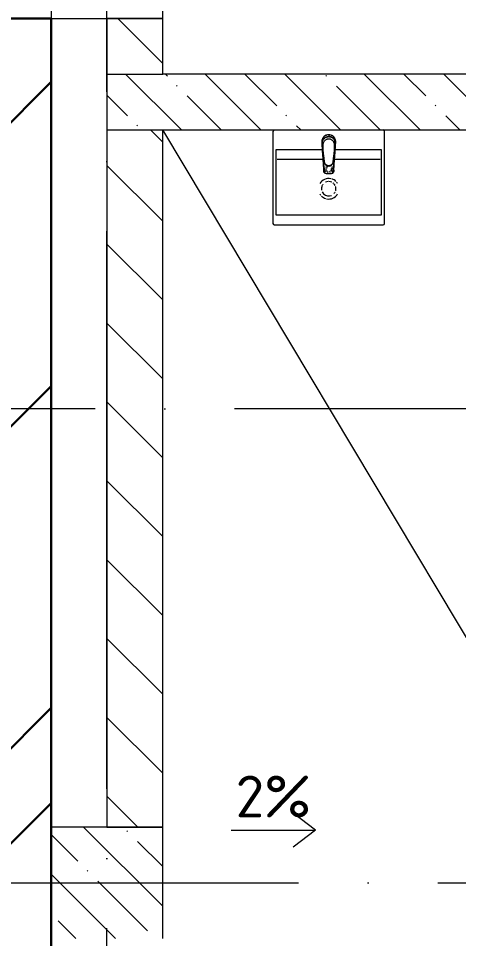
# Model space of a CAD drawing. Header units: millimetres. Extents: x -68946 to 690821, y -552984 to 293768.
# Drawn here: x 164235 to 165814, y -242831 to -239531 of the extents above; entities that cross this region are included whole.
import ezdxf

# ---------------------------------------------------------------- set-up
doc = ezdxf.new("R2010")
doc.units = ezdxf.units.MM
doc.linetypes.add('ADSK_Линия сетки', pattern=[2500, 2000, -250, 0, -250])
for name, color, linetype, lineweight in [('1.2) Стяжка 6 вып.', 30, 'Continuous', 30), ('1.3) Звуко-изол           6 вып.', 90, 'Continuous', 30), ('1.4) Стяжка 6 вып.', 30, 'Continuous', 30), ('A-FLOR-____-OTLN', 250, 'Continuous', 9), ('A-WALL-____-MCUT', 250, 'Continuous', 13), ('A-WALL-____-PATT', 250, 'Continuous', 13), ('G-____-____-DIMS', 250, 'Continuous', 9), ('G-XREF-____-OTLN', 250, 'Continuous', 9), ('P-SANR-FIXT-OTLN', 250, 'Continuous', 9), ('S-COLS-____-MCUT', 250, 'Continuous', 25), ('S-COLS-____-OTLN', 250, 'Continuous', 9), ('S-GRID-____-OTLN', 250, 'Continuous', 9)]:
    doc.layers.add(name, color=color, linetype=linetype, lineweight=lineweight)
doc.styles.add('ISOCPEUR_3', font='isocpeur.ttf', dxfattribs={"height": 250})
pattern_1 = [(135, (28052.9, -258555.93), (-141.42136, -141.42136), [])]
pattern_2 = [(135, (28052.9, -258555.93), (-142.5612, -142.5612), []), (135, (28195.47, -258555.93), (-142.5612, -142.5612), [252.016, -50.403, 3.353, -47.05])]

# ---------------------------------------------------------------- blocks, each defined once
blk = doc.blocks.new('SND_Умывальник_Santek HEO - HEO 40_ гибкая подводка_установка на стену_ 400х340х170_  PN4_5_ ХВ_ГВ накидная гайка BP DN15_ К-гл_кон_ П DN 50-V20-АР1_Маркировочный план 3 этажа секция 2_3')
at = {"layer": 'G-XREF-____-OTLN'}
for p, q in [((-17.5, -103.1), (-18.3, -96.1)), ((18.6, -93.2), (17.7, -100.7)), ((-13.2, -122.3), (-12.8, -122.9)), ((13.7, -121.5), (13.9, -121.2))]:
    blk.add_line(p, q, dxfattribs=at)
at = {"layer": 'G-XREF-____-OTLN', "flags": 128}
blk.add_lwpolyline([(0, -129.4), (-2.6, -129.2), (-5.1, -128.6), (-8.6, -126.9), (-9.4, -126.4)], dxfattribs=at)
at = {"layer": 'P-SANR-FIXT-OTLN', "lineweight": 5}
for p, q in [((-200, -5), (-200, -335)), ((200, -335), (200, -5)), ((-23.9, -47.6), (-23.4, -52)), ((-21.2, -45.9), (-19.8, -45.9)), ((23.4, -52), (23.9, -47.4)), ((-188.5, -306), (-188.5, -70)), ((-188.5, -70), (-22, -70)), ((-188.5, -70), (-22, -70)), ((22.1, -70), (188.5, -70)), ((22.1, -70), (188.5, -70)), ((188.5, -70), (188.5, -306)), ((-184.6, -105), (-19.4, -105)), ((19.4, -105), (184.6, -105)), ((-9.6, -133.4), (-11, -135)), ((-10.2, -147.5), (-8.9, -148.7)), ((-5.6, -150.6), (-4.4, -151)), ((12.6, -138.2), (11.3, -135.3)), ((11.3, -146.2), (11.9, -145.1)), ((12, -138.2), (12, -140.3)), ((12, -138.2), (12, -140.3)), ((188.5, -306), (-188.5, -306)), ((-195, -340), (195, -340))]:
    blk.add_line(p, q, dxfattribs=at)
at = {"layer": 'P-SANR-FIXT-OTLN', "lineweight": 5, "flags": 128}
for points in [[(-24, -45.9), (-23.5, -44.1), (-23.1, -42.4)], [(-21.8, -57.4), (-22.6, -54.7), (-23.4, -52)], [(23.4, -52), (22.6, -54.7), (21.8, -57.4)], [(23.1, -42.5), (23.5, -44.1), (24, -45.9)], [(-17.6, -151.4), (-17.8, -149.6), (-17.9, -147.9)], [(-17.6, -151.4), (-15.4, -153.8), (-13.1, -156.3)], [(13.1, -156.3), (15.4, -153.8), (17.7, -151.4)], [(17.9, -147.9), (17.8, -149.6), (17.7, -151.4)]]:
    blk.add_lwpolyline(points, dxfattribs=at)
at = {"layer": 'P-SANR-FIXT-OTLN', "lineweight": 5}
for centre, radius, start, end in [((-195, -5), 5, 90, 180), ((195, -5), 5, 0, 90), ((0, -210.9), 36.9, 78.0272, 150), ((0, -210.9), 25.9, 144, 148.4296), ((0, -210.9), 25.9, 93.0847, 116.1739), ((0, -210.9), 25.9, 65.5446, 88.4632), ((0, -210.9), 36.9, 45.5918, 71.6223), ((0, -210.9), 25.9, 45.5775, 55.475), ((0, -210.9), 25.9, 25.5336, 44.5196), ((0, -210.9), 36.9, 30, 40.5764), ((0, -210.9), 36.9, 210, 218.1249), ((0, -210.9), 25.9, 175.2821, 180), ((0, -210.9), 25.9, 180, 191.348), ((0, -210.9), 25.9, 167.3064, 171.5165), ((0, -210.9), 25.9, 152.9816, 166.4817), ((0, -210.9), 25.9, 205.5336, 224.5196), ((0, -210.9), 25.9, 225.5775, 292.7628), ((0, -210.9), 36.9, 258.0272, 330), ((0, -210.9), 25.9, 317.3943, 331.7651), ((0, -210.9), 25.9, 342.1977, 345.8849), ((0, -210.9), 25.9, 13.3482, 16.572), ((0, -210.9), 25.9, 347.2447, 360), ((0, -210.9), 25.9, 360, 12.6033), ((0, -210.9), 36.9, 225.5918, 251.6223), ((-195, -335), 5, 180, 270), ((195, -335), 5, 270, 360)]:
    blk.add_arc(centre, radius, start, end, dxfattribs=at)
for centre, major_axis, start_param, end_param in [((0, -140.2), (10.5, 0), 1.895215, 2.047019), ((0, -140.2), (10.5, 0), 2.984761, 3.136523), ((0, -140.2), (10.5, 0), 3.150836, 3.488648), ((0, -144.4), (10.5, 0), 3.141593, 3.665191), ((0, -140.2), (10.5, 0), 3.944651, 4.269174), ((0, -144.4), (10.5, 0), 2.106208, 2.262595), ((0, -140.2), (10.5, 0), 2.074739, 2.25558), ((0, -144.4), (13, 0), 4.251351, 4.444761), ((0, -144.4), (13, 0), 4.518274, 4.621873), ((0, -140.2), (10.5, 0), 4.792405, 4.95203), ((0, -144.4), (13, 0), 5.095586, 5.204636), ((0, -140.2), (10.5, 0), 5.302179, 5.484258), ((0, -144.4), (10.5, 0), 5.759587, 6.283185), ((0, -140.2), (10.5, 0), 5.967442, 6.44117), ((0, -144.4), (13, 0), 0.38978, 0.565414)]:
    blk.add_ellipse(centre, major_axis=major_axis, ratio=0.841652, start_param=start_param, end_param=end_param, dxfattribs=at)
for points, knots in [([(0, -17), (-2.6, -17), (-5.7, -17.5), (-9.3, -18.8), (-11, -19.6), (-12.7, -20.4), (-14.3, -21.4), (-15.5, -22.4), (-16.7, -23.3), (-18.1, -24.6), (-19.3, -26.1), (-20.5, -27.7), (-21.5, -29.6), (-22.3, -31.7), (-23.2, -34.8), (-23.8, -38.6), (-23.9, -41), (-24, -41.9)], [0, 0, 0, 0, 0.2, 0.25, 0.3, 0.35, 0.4, 0.45, 0.5, 0.55, 0.6, 0.65, 0.7, 0.75, 0.8, 0.9, 1, 1, 1, 1]), ([(-24, -45.9), (-24, -44.4), (-23.7, -41.4), (-22.5, -37.8), (-21.2, -35), (-19.5, -32.5), (-16.9, -29.7), (-13.3, -26.9), (-9.1, -24.8), (-4.7, -23.5), (-1.6, -23.2), (0, -23.2)], [0, 0, 0, 0, 4.281434, 8.562869, 10.703586, 12.844303, 17.125738, 21.407172, 25.688606, 29.970041, 34.251475, 34.251475, 34.251475, 34.251475]), ([(23, -42.2), (22.5, -40), (20.7, -35.7), (16, -30.5), (10.1, -26.7), (4.2, -24.8), (-1.1, -24.5), (-5.4, -25.2), (-9.5, -26.6), (-13.3, -28.7), (-16.7, -31.3), (-19.6, -34.6), (-21.8, -38.3), (-22.8, -41), (-23.1, -42.4)], [0, 0, 0, 0, 0.111111, 0.222222, 0.333333, 0.444444, 0.513889, 0.583333, 0.652778, 0.722222, 0.791667, 0.861111, 0.930556, 1, 1, 1, 1]), ([(0, -128.4), (-0.5, -128.4), (-1.5, -128.4), (-3, -128.2), (-4.5, -127.8), (-6, -127.3), (-7.2, -126.7), (-8.3, -126.1), (-9.4, -125.3), (-10.6, -124.2), (-11.7, -123.1), (-12.3, -122.1), (-13, -121.1), (-13.8, -119.5), (-14.8, -117), (-15.6, -113.8), (-16.2, -110.6), (-16.5, -107.9), (-16.7, -104.9), (-17, -102.2), (-17.2, -100.1), (-17.5, -98.1), (-17.8, -95.4), (-18.2, -92.4), (-18.5, -89.5), (-18.8, -86.5), (-19.2, -82.4), (-19.6, -77.2), (-19.9, -71.2), (-19.9, -66.2), (-19.9, -62.6), (-19.9, -59.9), (-19.8, -57.9), (-19.8, -56.3), (-19.8, -54.9), (-19.8, -53.4), (-19.7, -51.5), (-19.5, -49.1), (-18.9, -46.3), (-17.6, -42.7), (-15, -38.6), (-10.6, -34.8), (-6.2, -32.7), (-2.5, -31.9), (0.4, -31.7), (3.3, -32.1), (6, -32.8), (8.2, -33.7), (9.9, -34.7), (11.3, -35.6), (12.7, -36.7), (14, -37.9), (15.2, -39.2), (16.4, -40.9), (17.7, -43.1), (18.9, -46.3), (19.5, -50.3), (19.8, -56.2), (19.9, -62.5), (19.9, -68.3), (19.7, -74), (19.3, -81.1), (18.8, -86.8), (18.5, -89.7)], [0, 0, 0, 0, 0.019231, 0.038462, 0.057692, 0.076923, 0.096154, 0.115385, 0.134615, 0.153846, 0.163462, 0.173077, 0.182692, 0.192308, 0.211538, 0.230769, 0.240385, 0.25, 0.259615, 0.269231, 0.274038, 0.278846, 0.288462, 0.298077, 0.307692, 0.317308, 0.326923, 0.346154, 0.365385, 0.384615, 0.403846, 0.423077, 0.442308, 0.451923, 0.461538, 0.471154, 0.480769, 0.5, 0.519231, 0.538462, 0.576923, 0.615385, 0.653846, 0.673077, 0.692308, 0.711538, 0.730769, 0.75, 0.759615, 0.769231, 0.783654, 0.798077, 0.8125, 0.826923, 0.841346, 0.855769, 0.870192, 0.884615, 0.913462, 0.927885, 0.942308, 0.971154, 1, 1, 1, 1]), ([(-5.3, -25), (-5.1, -25), (-4.1, -24.8), (-3.2, -24.7), (-2.5, -24.6)], [0.91841171, 0.91841171, 0.91841171, 0.91841171, 0.92857143, 0.96187166, 0.96187166, 0.96187166, 0.96187166]), ([(0, -17), (0, -17.5), (0, -18.6), (0, -19.7), (0, -20.2)], [0, 0, 0, 0, 0.25, 0.4907374, 0.4907374, 0.4907374, 0.4907374]), ([(12.3, -20.2), (9.8, -18.8), (5.7, -17.4), (1.5, -17), (0, -17)], [0.6723209, 0.6723209, 0.6723209, 0.6723209, 0.8888889, 1, 1, 1, 1]), ([(0, -20.3), (0, -20.8), (0, -21.8), (0, -22.7), (0, -23.2)], [0.5, 0.5, 0.5, 0.5, 0.75, 0.9474122, 0.9474122, 0.9474122, 0.9474122]), ([(14, -27.5), (13.7, -27.3), (12.1, -26.3), (9.1, -24.8), (4.6, -23.5), (1.5, -23.2), (0, -23.2)], [-48.029218, -48.029218, -48.029218, -48.029218, -47.095778, -42.814344, -38.53291, -34.251475, -34.251475, -34.251475, -34.251475]), ([(6.6, -17.7), (7.2, -17.9), (8.4, -18.3), (9.7, -18.8), (10.2, -19)], [0.08534081, 0.08534081, 0.08534081, 0.08534081, 0.11111111, 0.13561298, 0.13561298, 0.13561298, 0.13561298]), ([(24, -41.9), (24, -41.1), (23.9, -39.5), (23.6, -37.3), (23.3, -35.4), (22.9, -33.6), (22.3, -31.4), (21.5, -29.4), (20.4, -27.5), (19.1, -25.8), (17.7, -24.2), (15.5, -22.2), (13.7, -21), (12.4, -20.3)], [0, 0, 0, 0, 0.0555556, 0.1111111, 0.1666667, 0.2222222, 0.2777778, 0.3333333, 0.3888889, 0.4444444, 0.5, 0.5555556, 0.6666667, 0.6666667, 0.6666667, 0.6666667]), ([(24, -45.9), (23.9, -44.4), (23.7, -42.1), (22.9, -39.2), (22.2, -37.1), (21.1, -35), (19.5, -32.5), (17.3, -30.1), (15.5, -28.6), (14.8, -28.1)], [-68.50295, -68.50295, -68.50295, -68.50295, -64.221516, -62.080799, -59.940082, -57.799364, -55.658647, -51.377213, -48.930679, -48.930679, -48.930679, -48.930679]), ([(-23.2, -41.7), (-23.3, -41.8), (-23.7, -44), (-24.1, -48.4), (-24.2, -55.3), (-23.9, -60.1), (-23.8, -62.5)], [0.6183892, 0.6183892, 0.6183892, 0.6183892, 0.625, 0.75, 0.875, 1, 1, 1, 1]), ([(-23.8, -45.7), (-23.9, -45.2), (-24, -43.9), (-24, -41.1), (-23.8, -38.2), (-23.4, -36), (-23.3, -35.2), (-23.3, -35.2)], [0.449688, 0.449688, 0.449688, 0.449688, 0.4722222, 0.5, 0.5555556, 0.5833333, 0.5860809, 0.5860809, 0.5860809, 0.5860809]), ([(-23.9, -47.6), (-24, -49.2), (-23.9, -52.6), (-23.3, -57.5), (-22.5, -62.4), (-21.8, -67.4), (-21.2, -72.4), (-20.5, -79.2), (-19.6, -85.9), (-18.7, -92.7), (-18.1, -96.9), (-17.7, -100.4), (-17.4, -103.7), (-17.1, -107.9), (-16.5, -113), (-15.5, -117.2), (-14.3, -120.3), (-13.1, -122.6), (-11.5, -124.7), (-9.6, -126.4), (-7.4, -127.7), (-4.3, -129), (-1.7, -129.4), (0, -129.4)], [0, 0, 0, 0, 0.055556, 0.111111, 0.166667, 0.222222, 0.277778, 0.333333, 0.444444, 0.5, 0.555556, 0.583333, 0.611111, 0.666667, 0.722222, 0.777778, 0.805556, 0.833333, 0.861111, 0.888889, 0.916667, 0.944444, 1, 1, 1, 1]), ([(-23.8, -46.4), (-23.8, -46.8), (-23.6, -47.9), (-23.4, -48.9), (-23.2, -49.6)], [0.11642766, 0.11642766, 0.11642766, 0.11642766, 0.15, 0.2, 0.2, 0.2, 0.2]), ([(-23.8, -62.5), (-23.7, -64.3), (-23.4, -68.1), (-23, -74.1), (-22.7, -79.7), (-22.4, -84.3), (-22, -88.9), (-21.7, -94.5), (-21, -103.5), (-20.5, -111.8), (-19.9, -120.3), (-19.3, -128.7), (-18.5, -138.9), (-17.9, -147.2), (-17.6, -151.4)], [0, 0, 0, 0, 0.071429, 0.142857, 0.214286, 0.25, 0.285714, 0.357143, 0.428571, 0.571429, 0.642857, 0.714286, 0.857143, 1, 1, 1, 1]), ([(-23.4, -52), (-23.4, -52.1), (-23.4, -52.4), (-23.4, -53.4), (-23.2, -55.1), (-22.9, -57.5), (-22.6, -60.4), (-22.1, -64.8), (-21.6, -69.6), (-20.9, -74.6), (-20.3, -79.8), (-19.5, -86.3), (-18.6, -93.8), (-17.8, -100.1), (-17.1, -105.1), (-16.7, -108.8), (-16.3, -112.6), (-15.8, -116.3), (-14.7, -120), (-12.8, -123.1), (-11.2, -124.8), (-10.3, -125.5)], [0, 0, 0, 0, 0.0192308, 0.0384615, 0.0576923, 0.0769231, 0.0961538, 0.1153846, 0.1538462, 0.1730769, 0.1923077, 0.2307692, 0.2692308, 0.3076923, 0.3269231, 0.3461538, 0.3653846, 0.3846154, 0.4038462, 0.4230769, 0.4397601, 0.4397601, 0.4397601, 0.4397601]), ([(-13.1, -156.3), (-14, -150.5), (-15.7, -138.8), (-17.5, -124.1), (-18.8, -112.3), (-19.7, -103.3), (-20.4, -95.8), (-21, -89.7), (-21.3, -85.2), (-21.7, -80.4), (-22.2, -73.7), (-22.6, -66.6), (-23, -60), (-23.2, -53.9), (-23.1, -48.3), (-22.9, -45.7), (-22.8, -44.8)], [0, 0, 0, 0, 0.0714286, 0.1428571, 0.1785714, 0.2142857, 0.25, 0.2678571, 0.2857143, 0.3035714, 0.3214286, 0.3571429, 0.375, 0.3928571, 0.4285714, 0.4542548, 0.4542548, 0.4542548, 0.4542548]), ([(-19, -82.1), (-19, -81.8), (-19.1, -81), (-19.3, -79.8), (-19.5, -78.5), (-19.7, -77), (-20, -75.2), (-20.3, -72.9), (-20.7, -70.2), (-21.2, -66.7), (-21.7, -63.4), (-22.1, -60.6), (-22.4, -58.9), (-22.5, -57.8), (-22.4, -57.3), (-22.2, -57.1), (-22, -57.3), (-21.8, -57.4)], [-0.210165, -0.210165, -0.210165, -0.210165, -0.203125, -0.1953125, -0.1875, -0.1796875, -0.171875, -0.15625, -0.140625, -0.125, -0.09375, -0.078125, -0.0625, -0.046875, -0.03125, -0.015625, 0, 0, 0, 0]), ([(-22.3, -41.8), (-22.2, -41.4), (-22.1, -40.9), (-21.9, -40), (-21.7, -39.4), (-21.6, -39)], [0.5, 0.5, 0.5, 0.5, 0.53571429, 0.55357143, 0.57142857, 0.57142857, 0.57142857, 0.57142857]), ([(-21.6, -39), (-21.5, -38.7), (-21.3, -37.9), (-20.7, -36.5), (-19.9, -34.9), (-19.2, -33.8), (-18.9, -33.4)], [0.57142857, 0.57142857, 0.57142857, 0.57142857, 0.58928571, 0.60714286, 0.64285714, 0.66787901, 0.66787901, 0.66787901, 0.66787901]), ([(4.4, -128.6), (5.6, -128.3), (7.9, -127.3), (11, -125), (13.1, -122.6), (14.4, -120.4), (15.3, -118), (16, -114.9), (16.4, -111.7), (16.6, -109.2), (16.9, -106.6), (17.3, -103.5), (17.9, -98.4), (18.7, -92.2), (19.7, -84.7), (20.4, -78.4), (21, -73.5), (21.6, -68.8), (22.1, -64.3), (22.6, -60.2), (22.9, -57.4), (23.2, -55.1), (23.3, -53.4), (23.4, -52.4), (23.4, -52.1), (23.4, -52)], [0.5192308, 0.5192308, 0.5192308, 0.5192308, 0.5384615, 0.5576923, 0.5769231, 0.5865385, 0.5961538, 0.6153846, 0.6346154, 0.6442308, 0.6538462, 0.6730769, 0.6923077, 0.7307692, 0.7692308, 0.8076923, 0.8269231, 0.8461538, 0.8846154, 0.9038462, 0.9230769, 0.9423077, 0.9615385, 0.9807692, 1, 1, 1, 1]), ([(23.1, -48.2), (23.1, -49.1), (23.2, -51.4), (23.2, -55.4), (23.1, -60), (22.6, -66.6), (22.2, -73.7), (21.7, -80.4), (21.4, -85.2), (21, -89.7), (20.5, -95.8), (19.8, -103.3), (18.9, -112.3), (17.5, -124.1), (15.7, -138.8), (14, -150.5), (13.1, -156.3)], [0.5714286, 0.5714286, 0.5714286, 0.5714286, 0.5892857, 0.6071429, 0.625, 0.6428571, 0.6785714, 0.6964286, 0.7142857, 0.7321429, 0.75, 0.7857143, 0.8214286, 0.8571429, 0.9285714, 1, 1, 1, 1]), ([(17.7, -151.4), (18, -147.2), (18.6, -138.9), (19.3, -128.7), (19.9, -120.3), (20.3, -113.9), (20.8, -107.6), (21.2, -101.3), (21.7, -94.5), (22.1, -88.9), (22.4, -84.3), (22.7, -79.7), (23.1, -74.1), (23.5, -68.1), (23.7, -64.3), (23.8, -62.5)], [0, 0, 0, 0, 0.142857, 0.285714, 0.357143, 0.428571, 0.5, 0.571429, 0.642857, 0.714286, 0.75, 0.785714, 0.857143, 0.928571, 1, 1, 1, 1]), ([(19, -33.6), (19.3, -34), (19.8, -34.7), (20.4, -35.8), (20.8, -36.6), (21, -37.2), (21.1, -37.4)], [0.3358363, 0.3358363, 0.3358363, 0.3358363, 0.35714286, 0.375, 0.39285714, 0.40186247, 0.40186247, 0.40186247, 0.40186247]), ([(19, -89.8), (19.5, -86.2), (20.2, -80.8), (21.1, -73.7), (21.7, -68.4), (22.2, -64), (22.7, -60.5), (23.3, -57.1), (23.9, -52.7), (24, -49.2), (23.9, -47.4)], [0, 0, 0, 0, 0.25, 0.375, 0.5, 0.625, 0.6875, 0.75, 0.875, 1, 1, 1, 1]), ([(21.8, -57.4), (21.9, -57.3), (22.2, -57.1), (22.4, -57.3), (22.4, -57.8), (22.3, -58.9), (22.1, -60.6), (21.6, -63.4), (21.2, -66.7), (20.8, -69.6), (20.6, -70.9), (20.5, -71.3)], [-1, -1, -1, -1, -0.984375, -0.96875, -0.953125, -0.9375, -0.921875, -0.90625, -0.875, -0.859375, -0.852792, -0.852792, -0.852792, -0.852792]), ([(21.8, -39.4), (21.8, -39.6), (21.9, -40), (22, -40.2), (22, -40.4)], [0.43577337, 0.43577337, 0.43577337, 0.43577337, 0.44642857, 0.45645234, 0.45645234, 0.45645234, 0.45645234]), ([(23.2, -34.8), (23.2, -35), (23.4, -35.9), (23.8, -38.2), (24.1, -41.7), (24, -44.5), (23.8, -45.8)], [0.4097338, 0.4097338, 0.4097338, 0.4097338, 0.4166667, 0.4444444, 0.5, 0.550944, 0.550944, 0.550944, 0.550944]), ([(23.2, -49.6), (23.4, -48.9), (23.6, -47.9), (23.8, -46.8), (23.9, -46.4)], [0.8, 0.8, 0.8, 0.8, 0.85, 0.88358568, 0.88358568, 0.88358568, 0.88358568]), ([(23.7, -46.6), (23.6, -47.1), (23.5, -47.7), (23.4, -48.4), (23.3, -48.5)], [0.56144037, 0.56144037, 0.56144037, 0.56144037, 0.58333333, 0.58622412, 0.58622412, 0.58622412, 0.58622412]), ([(23.8, -62.5), (24, -60.1), (24.2, -55.3), (24.1, -48.9), (23.8, -45), (23.6, -43.3)], [0, 0, 0, 0, 0.125, 0.25, 0.3486166, 0.3486166, 0.3486166, 0.3486166]), ([(18.5, -89.7), (18.2, -92.3), (17.7, -96.2), (17.1, -101.5), (16.7, -105.4), (16.2, -109.4), (15.6, -113.3), (14.9, -116.5), (14, -119), (13.2, -120.8), (12.1, -122.5), (10.4, -124.6), (7.7, -126.6), (4, -128.1), (1.3, -128.4), (0, -128.4)], [0, 0, 0, 0, 0.166667, 0.25, 0.333333, 0.416667, 0.5, 0.583333, 0.625, 0.666667, 0.708333, 0.75, 0.833333, 0.916667, 1, 1, 1, 1]), ([(0, -129.4), (0.8, -129.4), (2.1, -129.3), (3.7, -129), (4.8, -128.7), (5.9, -128.3), (6.8, -127.9), (7.7, -127.5), (8.8, -126.8), (10, -126), (11.1, -125.1), (12.3, -123.8), (13.5, -122), (14.6, -119.8), (15.4, -117.2), (16.1, -114), (16.7, -110.3), (17.2, -105.9), (17.7, -101.1), (18.3, -95.7), (18.8, -91.8), (19, -89.8)], [0, 0, 0, 0, 0.1, 0.15, 0.2, 0.25, 0.3, 0.35, 0.4, 0.45, 0.5, 0.55, 0.6, 0.65, 0.7, 0.75, 0.8, 0.85, 0.9, 0.95, 1, 1, 1, 1]), ([(19.4, -78.5), (19.4, -78.9), (19.3, -79.8), (19.1, -81.1), (19, -81.9), (18.9, -82.3)], [-0.8125, -0.8125, -0.8125, -0.8125, -0.8046875, -0.796875, -0.78898159, -0.78898159, -0.78898159, -0.78898159]), ([(-19.1, -130.9), (-19.1, -130.8), (-19, -130.7), (-18.8, -130.7), (-18.6, -130.6), (-18.5, -130.6), (-18.3, -130.5), (-18.1, -130.5), (-17.6, -130.5), (-17, -130.4), (-16.6, -130.3)], [0, 0, 0, 0, 0.1, 0.15, 0.175, 0.2, 0.225, 0.25, 0.3, 0.4, 0.4, 0.4, 0.4]), ([(-7.3, -127.5), (-7.1, -127.6), (-6.1, -128.1), (-5, -128.5), (-4.1, -128.7)], [0.45838266, 0.45838266, 0.45838266, 0.45838266, 0.46153846, 0.47568081, 0.47568081, 0.47568081, 0.47568081]), ([(11.7, -131.8), (11.9, -131.9), (12.3, -132.2), (12.7, -132.7), (12.9, -132.9), (13.1, -133)], [0.26184412, 0.26184412, 0.26184412, 0.26184412, 0.29166667, 0.3125, 0.33333333, 0.33333333, 0.33333333, 0.33333333]), ([(16.7, -130.3), (17.1, -130.4), (17.6, -130.5), (18.1, -130.5), (18.4, -130.5), (18.5, -130.6), (18.7, -130.6), (18.8, -130.7), (19, -130.7), (19.1, -130.8), (19.1, -130.9)], [0.6, 0.6, 0.6, 0.6, 0.7, 0.75, 0.775, 0.8, 0.825, 0.85, 0.9, 1, 1, 1, 1]), ([(-17.9, -147.9), (-18, -146.5), (-17.9, -143.9), (-17.2, -140.7), (-16.4, -138.5), (-16, -137.5), (-15.8, -137.1), (-15.7, -137)], [0, 0, 0, 0, 0.1666667, 0.3333333, 0.4166667, 0.4583333, 0.4722829, 0.4722829, 0.4722829, 0.4722829]), ([(15.8, -137), (15.8, -137.1), (16, -137.5), (16.5, -138.5), (17.3, -140.7), (17.9, -143.9), (18, -146.5), (17.9, -147.9)], [0.5277524, 0.5277524, 0.5277524, 0.5277524, 0.5416667, 0.5833333, 0.6666667, 0.8333333, 1, 1, 1, 1])]:
    blk.add_open_spline(points, degree=3, knots=knots, dxfattribs=at)
for points in [[(-10, -18.9), (-9.5, -18.7), (-9, -18.5), (-8.5, -18.3)], [(-1.9, -16.9), (-1.3, -16.8), (-0.6, -16.8), (0, -16.8)], [(0, -16.8), (0.7, -16.8), (1.5, -16.9), (2.2, -16.9)], [(2.4, -24.6), (3.1, -24.7), (3.9, -24.8), (4.6, -24.9)], [(14.6, -21.4), (15.1, -21.8), (15.5, -22.1), (16, -22.5)], [(-24, -41.9), (-24.1, -43), (-24, -44.1), (-24, -45.2)], [(-23.4, -52), (-23.6, -51), (-23.8, -48.9), (-23.9, -46.9), (-24, -45.9)], [(-23.1, -42.4), (-23.3, -43.2), (-23.7, -45), (-23.8, -46.7), (-23.9, -47.6)], [(-23.3, -48.5), (-23.5, -47.8), (-23.6, -47.2), (-23.7, -46.6)], [(-20.2, -59.9), (-20.7, -59.1), (-21.3, -58.3), (-21.8, -57.4)], [(23.9, -47.4), (23.8, -46.6), (23.6, -44.8), (23.3, -43.1), (23, -42.2)], [(24, -45.9), (23.9, -46.9), (23.8, -48.9), (23.5, -51), (23.4, -52)], [(24, -45.2), (24.1, -44.1), (24.1, -43), (24, -41.9)], [(-20.9, -104.7), (-20.9, -104.7), (-20.7, -104.7), (-20.3, -104.6), (-20, -104.6)], [(20.1, -104.6), (20.6, -104.7), (20.9, -104.7), (20.9, -104.7)], [(-6.6, -157.1), (-7.7, -157), (-9.8, -156.8), (-12, -156.5), (-13.1, -156.3)], [(0, -157.4), (-1.1, -157.4), (-3.3, -157.4), (-5.5, -157.2), (-6.6, -157.1)], [(6.6, -157.1), (5.5, -157.2), (3.3, -157.4), (1.1, -157.4), (0, -157.4)], [(13.1, -156.3), (12, -156.5), (9.9, -156.8), (7.7, -157), (6.6, -157.1)]]:
    blk.add_open_spline(points, degree=3, dxfattribs=at)

msp = doc.modelspace()

# ---------------------------------------------------------------- hatches: boundary and pattern name
at = {"layer": '1.2) Стяжка 6 вып.', "lineweight": 30}
h = msp.add_hatch(dxfattribs=at)
h.set_pattern_fill('ANSI31', color=256, scale=333)
h.paths.add_polyline_path([(160752.8838, -248130.9286), (164352.8838, -248130.9286), (164352.8838, -239530.9292), (160752.8838, -239530.9292)], flags=17)
at = {"layer": '1.3) Звуко-изол           6 вып.', "lineweight": 30}
h = msp.add_hatch(dxfattribs=at)
h.set_pattern_fill('ANSI31', color=256, scale=500)
h.paths.add_polyline_path([(160752.8838, -248130.9286), (164352.8838, -248130.9286), (164352.8838, -239530.9292), (160752.8838, -239530.9292)], flags=17)
at = {"layer": '1.4) Стяжка 6 вып.', "lineweight": 30}
h = msp.add_hatch(dxfattribs=at)
h.set_pattern_fill('ANSI32', color=256, scale=333)
h.paths.add_polyline_path([(160752.8838, -248130.9286), (164352.8838, -248130.9286), (164352.8838, -239530.9292), (160752.8838, -239530.9292)], flags=17)
at = {"layer": 'A-WALL-____-PATT', "lineweight": 15}
h = msp.add_hatch(dxfattribs=at)
h.set_pattern_fill('FP_1', color=256, style=0, pattern_type=2)
h.set_pattern_definition(pattern_1)
h.paths.add_polyline_path([(164728.2838, -239730.9286), (164752.9057, -239730.9286), (164752.8838, -239530.9292), (164552.9057, -239530.9292), (164552.9057, -239730.9286)])
h.paths.add_polyline_path([(164552.9057, -239130.928), (164752.9056, -239130.928), (164752.8838, -236130.9292), (164552.9057, -236130.9292), (164552.9057, -237713.7219)])
h.paths.add_polyline_path([(164752.9057, -235730.9292), (164752.8838, -235090.9286), (164552.9057, -235090.9286), (164552.9057, -235730.9292), (164752.8838, -235730.9292)])
h.paths.add_polyline_path([(164552.9057, -234890.9286), (164752.9057, -234890.9286), (164752.8838, -232880.9286), (164552.9057, -232880.9286), (164552.9057, -234641.3808)])
h.paths.add_polyline_path([(164728.2838, -230680.9286), (164752.9057, -230680.9286), (164752.8838, -230430.9297), (164552.906, -230430.9286), (164552.9057, -230680.9286), (164632.9057, -230680.9286)])
h = msp.add_hatch(dxfattribs=at)
h.set_pattern_fill('FP_19', color=256, style=0, pattern_type=2)
h.set_pattern_definition(pattern_2)
h.paths.add_polyline_path([(166797.9258, -239930.9286), (168302.9057, -239930.9286), (168302.9057, -239730.9286), (164552.9286, -239730.9286), (164552.9286, -239930.9286), (166755.6882, -239930.9286)])
h = msp.add_hatch(dxfattribs=at)
h.set_pattern_fill('FP_1', color=256, style=0, pattern_type=2)
h.set_pattern_definition(pattern_1)
h.paths.add_polyline_path([(164552.9057, -245555.9286), (164752.9057, -245555.9286), (164752.9057, -242830.9292), (164552.9057, -242830.9292), (164552.9057, -245326.0458)])
h.paths.add_polyline_path([(164752.9057, -242430.9292), (164752.9057, -239930.9286), (164552.9057, -239930.9286), (164552.9057, -242430.9292)])
at = {"layer": 'S-COLS-____-OTLN', "lineweight": 5}
h = msp.add_hatch(dxfattribs=at)
h.set_pattern_fill('FP_19', color=256, style=0, pattern_type=2)
h.set_pattern_definition(pattern_2)
h.paths.add_polyline_path([(164352.9057, -242830.9292), (164752.8838, -242830.9292), (164752.8838, -242430.9292), (164352.8838, -242430.9292), (164352.8838, -242830.9292)])

# ---------------------------------------------------------------- linework, layer by layer
at = {"layer": '1.2) Стяжка 6 вып.', "lineweight": 30}
msp.add_lwpolyline([(160752.8838, -248130.9286), (164352.8838, -248130.9286), (164352.8838, -239530.9292), (160752.8838, -239530.9292)], close=True, dxfattribs=at)
at = {"layer": 'A-FLOR-____-OTLN'}
msp.add_line((166247.7601, -242430.9286), (164752.9057, -239930.9286), dxfattribs=at)
at = {"layer": 'A-WALL-____-MCUT', "color": 7, "lineweight": 15}
for p, q in [((164552.9057, -239530.9292), (164552.9057, -239730.9286)), ((164752.9057, -239730.9286), (164752.9057, -239530.9292)), ((164552.9057, -239930.9286), (164552.9057, -242430.9292)), ((164752.9057, -242430.9292), (164752.9057, -239930.9286))]:
    msp.add_line(p, q, dxfattribs=at)
at = {"layer": 'A-WALL-____-MCUT', "lineweight": 15}
for p, q in [((164752.9057, -239530.9292), (164552.9057, -239530.9292)), ((164552.9057, -239730.9286), (164752.9057, -239730.9286)), ((164552.9057, -239930.9286), (164752.9057, -239930.9286)), ((164552.9057, -242430.9292), (164752.9057, -242430.9292))]:
    msp.add_line(p, q, dxfattribs=at)
at = {"layer": 'A-WALL-____-MCUT', "color": 250, "lineweight": 15}
for p, q in [((164552.9286, -239730.9286), (164552.9286, -239930.9286)), ((168302.9057, -239730.9286), (164752.9057, -239730.9286)), ((164752.9057, -239930.9286), (168302.9057, -239930.9286))]:
    msp.add_line(p, q, dxfattribs=at)
at = {"layer": 'G-____-____-DIMS'}
for p, q in [((165300.524, -242442.2551), (165220.524, -242380.8689)), ((164998.1885, -242442.2551), (165300.524, -242442.2551)), ((165300.524, -242442.2551), (165220.524, -242503.6412))]:
    msp.add_line(p, q, dxfattribs=at)
at = {"layer": 'S-COLS-____-MCUT', "lineweight": 5}
for p, q in [((164752.8838, -239530.9292), (164752.8838, -239130.9292)), ((164352.8838, -239250.928), (164352.8838, -239530.9292)), ((164352.8838, -239530.9292), (164552.9057, -239530.9292)), ((164552.9057, -242430.9292), (164352.8838, -242430.9292)), ((164352.8838, -242430.9292), (164352.8838, -242830.9292)), ((164752.8838, -242830.9292), (164752.8838, -242430.9292))]:
    msp.add_line(p, q, dxfattribs=at)
at = {"layer": 'S-COLS-____-OTLN', "lineweight": 5}
for p, q in [((164552.9057, -239530.9292), (164752.8838, -239530.9292)), ((164752.8838, -242430.9292), (164552.9057, -242430.9292))]:
    msp.add_line(p, q, dxfattribs=at)
at = {"layer": 'S-GRID-____-OTLN', "linetype": 'ADSK_Линия сетки'}
for p, q in [((164552.9057, -262294.7685), (164552.9057, -197353.9241)), ((184510.8783, -240930.9286), (127372.9057, -240930.9286)), ((93236.8325, -242630.9286), (181888.5828, -242630.9286))]:
    msp.add_line(p, q, dxfattribs=at)

# ---------------------------------------------------------------- block references
at = {"layer": 'P-SANR-FIXT-OTLN', "lineweight": 5}
msp.add_blockref('SND_Умывальник_Santek HEO - HEO 40_ гибкая подводка_установка на стену_ 400х340х170_  PN4_5_ ХВ_ГВ накидная гайка BP DN15_ К-гл_кон_ П DN 50-V20-АР1_Маркировочный план 3 этажа секция 2_3', (165347.9057, -239930.9286), dxfattribs=at)

# ---------------------------------------------------------------- texts
at = {"layer": 'G-____-____-DIMS', "insert": (165014.1519, -242246.2867), "char_height": 150, "width": 324.49054, "attachment_point": 1, "line_spacing_factor": 1.149209, "style": 'ISOCPEUR_3'}
msp.add_mtext('2%', dxfattribs=at)

doc.saveas('drawing.dxf')
